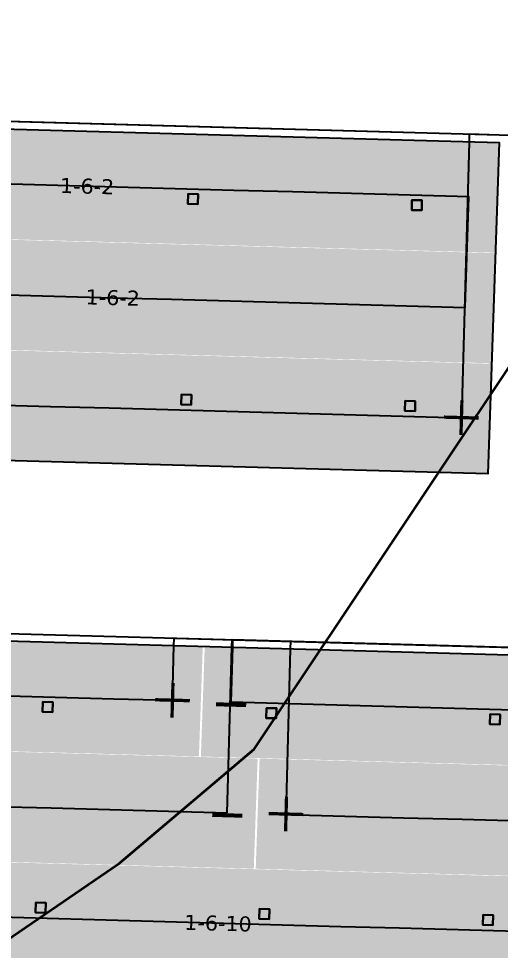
# Model space of a CAD drawing. Header units: metres. Extents: x 1477905 to 1478744, y 4202276 to 4202610.
# Drawn here: x 1478175.09 to 1478184.7, y 4202378.86 to 4202397.47 of the extents above; entities that cross this region are included whole.
import ezdxf

# ---------------------------------------------------------------- set-up
doc = ezdxf.new("R2010")
doc.units = ezdxf.units.M
doc.layers.add('Nouveau Terrain - CN - Courbes', color=22, linetype='Continuous', lineweight=0)
for name, color, linetype in [('PVcase Device Coloring', 7, 'Continuous'), ('PVcase Polarity Symbols', 7, 'Continuous'), ('PVcase Poles', 7, 'Continuous'), ('PVcase PV Modules (full frames)', 142, 'Continuous'), ('PVcase PV Modules (optimised)', 142, 'Continuous'), ('PVcase String Cables', 150, 'Continuous'), ('PVcase Stringing Numbers', 7, 'Continuous'), ('PVcase Strings', 92, 'Continuous')]:
    doc.layers.add(name, color=color, linetype=linetype)
doc.styles.get("Standard").update_dxf_attribs({"font": 'verdana.ttf'})
doc.styles.add('UBS-Style de texte', font='verdana.ttf')

# ---------------------------------------------------------------- blocks, each defined once
blk = doc.blocks.new('3P18@15DEG F FX ID1 PVBlock')
at = {"layer": 'PVcase PV Modules (optimised)', "color": 0}
blk.add_polyline3d([(0, 0, 1.773945735132677), (21.06698842950539, -0.5810537936249766, 1.773945735132684), (20.88445742833417, -7.198992669318528, 7.019385073192552e-15), (-0.1825310011712116, -6.617938875693552, 0)], close=True, dxfattribs=at)

msp = doc.modelspace()

# ---------------------------------------------------------------- hatches: boundary and pattern name
at = {"layer": 'PVcase Device Coloring', "true_color": 0x004f27, "transparency": 33554582}
for points in [[(1478168.304055795, 4202395.445935775), (1478168.230770758, 4202393.246741252), (1478184.603788588, 4202392.795153017), (1478184.677073626, 4202394.99434754)], [(1478169.40273434, 4202393.204754105), (1478169.329449303, 4202391.005559582), (1478184.530181843, 4202390.586304436), (1478184.60346688, 4202392.785498959)], [(1478152.697468945, 4202391.454627393), (1478152.624183908, 4202389.25543287), (1478184.456575097, 4202388.377455856), (1478184.529860134, 4202390.576650378)], [(1478163.332045638, 4202385.358681857), (1478163.255288715, 4202383.159583093), (1478178.685809379, 4202382.733990102), (1478178.762566302, 4202384.933088866)], [(1478178.801536944, 4202384.932014008), (1478178.724780021, 4202382.732915244), (1478195.095447388, 4202382.281391837), (1478195.172204311, 4202384.480490601)], [(1478163.262327651, 4202383.149726019), (1478163.185570728, 4202380.950627255), (1478179.780832508, 4202380.492909253), (1478179.857589431, 4202382.692008017)], [(1478179.896560073, 4202382.690933159), (1478179.81980315, 4202380.491834395), (1478195.018353517, 4202380.072639435), (1478195.09511044, 4202382.271738199)], [(1478163.192609663, 4202380.940770182), (1478163.11585274, 4202378.741671418), (1478194.941259645, 4202377.863887033), (1478195.018016568, 4202380.062985797)]]:
    msp.add_hatch(color=118, dxfattribs=at).paths.add_polyline_path(points, flags=0)

# ---------------------------------------------------------------- linework, layer by layer
at = {"layer": 'Nouveau Terrain - CN - Courbes', "linetype": 'Continuous', "lineweight": 35}
msp.add_polyline3d([(1478113.089955006, 4202394.656081598, 80), (1478114.871404841, 4202391.113305584, 80), (1478117.07712015, 4202386.019406037, 80), (1478118.708038083, 4202383.220201635, 80), (1478120.217768105, 4202381.848457693, 80), (1478124.936661209, 4202379.170864936, 80), (1478128.488667265, 4202376.942604651, 80), (1478146.541307, 4202371.499062004, 80), (1478150.382752854, 4202370.897508643, 80), (1478154.257961137, 4202370.857641023, 80), (1478158.166931851, 4202371.379459148, 80), (1478163.243427384, 4202372.797806688, 80), (1478167.362408115, 4202374.391370058, 80), (1478170.702755752, 4202376.232581834, 80), (1478177.097571448, 4202380.604753485, 80), (1478179.79088818, 4202382.881526322, 80), (1478185.739123599, 4202391.800957453, 80), (1478190.94616352, 4202400.117063072, 80), (1478192.88895124, 4202402.352852366, 80), (1478208.666926566, 4202422.322712625, 80)], dxfattribs=at)
at = {"layer": 'PVcase Poles'}
for points in [[(1478178.466887687, 4202393.769101323, 79.14470267011609), (1478178.472401839, 4202393.969025294, 79.14470267011609), (1478178.472401839, 4202393.969025294, 82.55918372948146), (1478178.466887687, 4202393.769101323, 82.50558160292645), (1478178.466887687, 4202393.769101323, 79.14470267011609), (1478178.666811658, 4202393.76358717, 79.14470267011609), (1478178.666811658, 4202393.76358717, 82.50129841938225), (1478178.466887687, 4202393.769101323, 82.50558160292645), (1478178.666811658, 4202393.76358717, 82.50129841938225), (1478178.67232581, 4202393.963511142, 82.55490054593726), (1478178.67232581, 4202393.963511142, 79.14470267011609), (1478178.666811658, 4202393.76358717, 79.14470267011609), (1478178.67232581, 4202393.963511142, 79.14470267011609), (1478178.472401839, 4202393.969025294, 79.14470267011609), (1478178.67232581, 4202393.963511142, 79.14470267011609), (1478178.67232581, 4202393.963511142, 82.55490054593726), (1478178.472401839, 4202393.969025294, 82.55918372948146)], [(1478182.933164723, 4202393.645915835, 79.06769555043256), (1478182.938678875, 4202393.845839807, 79.06769555043256), (1478182.938678875, 4202393.845839807, 82.46349793364216), (1478182.933164723, 4202393.645915835, 82.40989580708715), (1478182.933164723, 4202393.645915835, 79.06769555043256), (1478183.133088694, 4202393.640401683, 79.06769555043256), (1478183.133088694, 4202393.640401683, 82.40561262354295), (1478182.933164723, 4202393.645915835, 82.40989580708715), (1478183.133088694, 4202393.640401683, 82.40561262354295), (1478183.138602846, 4202393.840325654, 82.45921475009796), (1478183.138602846, 4202393.840325654, 79.06769555043256), (1478183.133088694, 4202393.640401683, 79.06769555043256), (1478183.138602846, 4202393.840325654, 79.06769555043256), (1478182.938678875, 4202393.845839807, 79.06769555043256), (1478183.138602846, 4202393.840325654, 79.06769555043256), (1478183.138602846, 4202393.840325654, 82.45921475009796), (1478182.938678875, 4202393.845839807, 82.46349793364216)], [(1478178.333298754, 4202389.760260527, 79.11671510018374), (1478178.338812906, 4202389.960184499, 79.11671510018374), (1478178.338812906, 4202389.960184499, 81.48468589490035), (1478178.333298754, 4202389.760260527, 81.43108376834536), (1478178.333298754, 4202389.760260527, 79.11671510018374), (1478178.533222725, 4202389.754746375, 79.11671510018374), (1478178.533222725, 4202389.754746375, 81.42680058480116), (1478178.333298754, 4202389.760260527, 81.43108376834536), (1478178.533222725, 4202389.754746375, 81.42680058480116), (1478178.538736877, 4202389.954670346, 81.48040271135615), (1478178.538736877, 4202389.954670346, 79.11671510018374), (1478178.533222725, 4202389.754746375, 79.11671510018374), (1478178.538736877, 4202389.954670346, 79.11671510018374), (1478178.338812906, 4202389.960184499, 79.11671510018374), (1478178.538736877, 4202389.954670346, 79.11671510018374), (1478178.538736877, 4202389.954670346, 81.48040271135615), (1478178.338812906, 4202389.960184499, 81.48468589490035)], [(1478182.79957579, 4202389.63707504, 79.02469468752048), (1478182.805089943, 4202389.836999012, 79.02469468752048), (1478182.805089943, 4202389.836999012, 81.38900009930785), (1478182.79957579, 4202389.63707504, 81.33539797275286), (1478182.79957579, 4202389.63707504, 79.02469468752048), (1478182.999499761, 4202389.631560888, 79.02469468752048), (1478182.999499761, 4202389.631560888, 81.33111478920866), (1478182.79957579, 4202389.63707504, 81.33539797275286), (1478182.999499761, 4202389.631560888, 81.33111478920866), (1478183.005013913, 4202389.83148486, 81.38471691576365), (1478183.005013913, 4202389.83148486, 79.02469468752048), (1478182.999499761, 4202389.631560888, 79.02469468752048), (1478183.005013913, 4202389.83148486, 79.02469468752048), (1478182.805089943, 4202389.836999012, 79.02469468752048), (1478183.005013913, 4202389.83148486, 79.02469468752048), (1478183.005013913, 4202389.83148486, 81.38471691576365), (1478182.805089943, 4202389.836999012, 81.38900009930785)], [(1478175.563936432, 4202383.624780179, 79.09791549556121), (1478175.569450584, 4202383.824704151, 79.09791549556121), (1478175.569450584, 4202383.824704151, 82.41312921379327), (1478175.563936432, 4202383.624780179, 82.35951939117156), (1478175.563936432, 4202383.624780179, 79.09791549556121), (1478175.763860402, 4202383.619266027, 79.09791549556121), (1478175.763860402, 4202383.619266027, 82.35405697643391), (1478175.563936432, 4202383.624780179, 82.35951939117156), (1478175.763860402, 4202383.619266027, 82.35405697643391), (1478175.769374555, 4202383.819189998, 82.40766679905562), (1478175.769374555, 4202383.819189998, 79.09791549556121), (1478175.763860402, 4202383.619266027, 79.09791549556121), (1478175.769374555, 4202383.819189998, 79.09791549556121), (1478175.569450584, 4202383.824704151, 79.09791549556121), (1478175.769374555, 4202383.819189998, 79.09791549556121), (1478175.769374555, 4202383.819189998, 82.40766679905562), (1478175.569450584, 4202383.824704151, 82.41312921379327)], [(1478180.029572302, 4202383.501612377, 79), (1478180.035086454, 4202383.701536349, 79), (1478180.035086454, 4202383.701536349, 82.2911170561006), (1478180.029572302, 4202383.501612377, 82.2375072334789), (1478180.029572302, 4202383.501612377, 79), (1478180.229496273, 4202383.496098225, 79), (1478180.229496273, 4202383.496098225, 82.23204481874124), (1478180.029572302, 4202383.501612377, 82.2375072334789), (1478180.229496273, 4202383.496098225, 82.23204481874124), (1478180.235010425, 4202383.696022197, 82.28565464136295), (1478180.235010425, 4202383.696022197, 79), (1478180.229496273, 4202383.496098225, 79), (1478180.235010425, 4202383.696022197, 79), (1478180.035086454, 4202383.701536349, 79), (1478180.235010425, 4202383.696022197, 79), (1478180.235010425, 4202383.696022197, 82.28565464136295), (1478180.035086454, 4202383.701536349, 82.2911170561006)], [(1478184.495208172, 4202383.378444575, 78.8809383902139), (1478184.500722324, 4202383.578368546, 78.8809383902139), (1478184.500722324, 4202383.578368546, 82.16910489816232), (1478184.495208172, 4202383.378444575, 82.11549507554061), (1478184.495208172, 4202383.378444575, 78.8809383902139), (1478184.695132143, 4202383.372930422, 78.8809383902139), (1478184.695132143, 4202383.372930422, 82.11003266080296), (1478184.495208172, 4202383.378444575, 82.11549507554061), (1478184.695132143, 4202383.372930422, 82.11003266080296), (1478184.700646295, 4202383.572854394, 82.16364248342467), (1478184.700646295, 4202383.572854394, 78.8809383902139), (1478184.695132143, 4202383.372930422, 78.8809383902139), (1478184.700646295, 4202383.572854394, 78.8809383902139), (1478184.500722324, 4202383.578368546, 78.8809383902139), (1478184.700646295, 4202383.572854394, 78.8809383902139), (1478184.700646295, 4202383.572854394, 82.16364248342467), (1478184.500722324, 4202383.578368546, 82.16910489816232)], [(1478175.424018712, 4202379.616113939, 79.00529801956426), (1478175.429532864, 4202379.816037911, 79.00529801956426), (1478175.429532864, 4202379.816037911, 81.33878563119212), (1478175.424018712, 4202379.616113939, 81.28517580857041), (1478175.424018712, 4202379.616113939, 79.00529801956426), (1478175.623942683, 4202379.610599787, 79.00529801956426), (1478175.623942683, 4202379.610599787, 81.27971339383276), (1478175.424018712, 4202379.616113939, 81.28517580857041), (1478175.623942683, 4202379.610599787, 81.27971339383276), (1478175.629456835, 4202379.810523759, 81.33332321645447), (1478175.629456835, 4202379.810523759, 79.00529801956426), (1478175.623942683, 4202379.610599787, 79.00529801956426), (1478175.629456835, 4202379.810523759, 79.00529801956426), (1478175.429532864, 4202379.816037911, 79.00529801956426), (1478175.629456835, 4202379.810523759, 79.00529801956426), (1478175.629456835, 4202379.810523759, 81.33332321645447), (1478175.429532864, 4202379.816037911, 81.33878563119212)], [(1478179.889654582, 4202379.492946138, 78.91933043507723), (1478179.895168734, 4202379.692870109, 78.91933043507723), (1478179.895168734, 4202379.692870109, 81.21677347350409), (1478179.889654582, 4202379.492946138, 81.16316365088238), (1478179.889654582, 4202379.492946138, 78.91933043507723), (1478180.089578553, 4202379.487431985, 78.91933043507723), (1478180.089578553, 4202379.487431985, 81.15770123614473), (1478179.889654582, 4202379.492946138, 81.16316365088238), (1478180.089578553, 4202379.487431985, 81.15770123614473), (1478180.095092705, 4202379.687355957, 81.21131105876644), (1478180.095092705, 4202379.687355957, 78.91933043507723), (1478180.089578553, 4202379.487431985, 78.91933043507723), (1478180.095092705, 4202379.687355957, 78.91933043507723), (1478179.895168734, 4202379.692870109, 78.91933043507723), (1478180.095092705, 4202379.687355957, 78.91933043507723), (1478180.095092705, 4202379.687355957, 81.21131105876644), (1478179.895168734, 4202379.692870109, 81.21677347350409)], [(1478184.355290452, 4202379.369778335, 78.80872037762431), (1478184.360804605, 4202379.569702307, 78.80872037762431), (1478184.360804605, 4202379.569702307, 81.09476131556119), (1478184.355290452, 4202379.369778335, 81.04115149293946), (1478184.355290452, 4202379.369778335, 78.80872037762431), (1478184.555214423, 4202379.364264183, 78.80872037762431), (1478184.555214423, 4202379.364264183, 81.03568907820181), (1478184.355290452, 4202379.369778335, 81.04115149293946), (1478184.555214423, 4202379.364264183, 81.03568907820181), (1478184.560728575, 4202379.564188154, 81.08929890082352), (1478184.560728575, 4202379.564188154, 78.80872037762431), (1478184.555214423, 4202379.364264183, 78.80872037762431), (1478184.560728575, 4202379.564188154, 78.80872037762431), (1478184.360804605, 4202379.569702307, 78.80872037762431), (1478184.560728575, 4202379.564188154, 78.80872037762431), (1478184.560728575, 4202379.564188154, 81.08929890082352), (1478184.360804605, 4202379.569702307, 81.09476131556119)]]:
    msp.add_polyline3d(points, dxfattribs=at)
at = {"layer": 'PVcase String Cables'}
for points in [[(1478195.321906073, 4202415.617837013, 82.8334404731007), (1478196.031156471, 4202415.598274995, 82.82135230132256), (1478196.031156471, 4202415.598274995, 79.2095591143313), (1478196.920858159, 4202415.573735903, 79.2), (1478196.839460562, 4202412.609262356, 79.2), (1478196.758062965, 4202409.644788809, 79.19999999999999), (1478196.676665368, 4202406.680315262, 79.18995935706012), (1478196.595267771, 4202403.715841715, 79.12778018745232), (1478196.513870174, 4202400.751368168, 79.06387983005455), (1478196.432472577, 4202397.786894621, 78.99806515118361), (1478196.351074979, 4202394.822421074, 78.9367963726739), (1478195.459401897, 4202394.847014529, 78.96292295827881), (1478195.459401897, 4202394.847014529, 82.40454656742232), (1478184.950695873, 4202395.136857736, 82.7383318643755), (1478184.682069472, 4202395.144266787, 82.7475016227976), (1478163.61991048, 4202395.725187377, 83.19873862015675), (1478163.330271285, 4202395.733175987, 83.20443649183466), (1478142.263285487, 4202396.314229707, 83.19390223641838), (1478141.987651624, 4202396.321832033, 83.19058875002122), (1478121.511965347, 4202396.886576975, 82.88971061268275), (1478121.507829733, 4202396.736634006, 82.88970194164665), (1478121.355631795, 4202391.218466414, 81.41039153570513)], [(1478195.321906073, 4202415.617837013, 82.8334404731007), (1478196.031156471, 4202415.598274995, 82.82135230132256), (1478196.031156471, 4202415.598274995, 79.2095591143313), (1478196.920858159, 4202415.573735903, 79.2), (1478196.839460562, 4202412.609262357, 79.20000000000002), (1478196.758062965, 4202409.644788809, 79.19999999999999), (1478196.676665368, 4202406.680315263, 79.18995935708016), (1478196.595267771, 4202403.715841715, 79.12778018745232), (1478196.513870174, 4202400.751368169, 79.06387983007805), (1478196.432472577, 4202397.786894621, 78.99806515118361), (1478196.351074979, 4202394.822421075, 78.93679637269388), (1478195.459401897, 4202394.84701453, 78.9629229582988), (1478195.459401897, 4202394.84701453, 82.40454656742338), (1478184.950695873, 4202395.136857738, 82.73833186437763), (1478184.682069472, 4202395.144266788, 82.74750162279825), (1478163.61991048, 4202395.725187381, 83.19873862015442), (1478163.330271285, 4202395.73317599, 83.20443649183461), (1478142.263285487, 4202396.314229712, 83.19390223641831), (1478141.987651624, 4202396.321832038, 83.19058875002302), (1478135.563708402, 4202396.499012397, 83.09619269194285), (1478135.559572788, 4202396.349069422, 83.09618402090868), (1478135.529239726, 4202395.249298138, 82.80135732739441)], [(1478195.321906073, 4202415.617837013, 82.8334404731007), (1478196.031156471, 4202415.598274995, 82.82135230132256), (1478196.031156471, 4202415.598274995, 79.2095591143313), (1478196.920858159, 4202415.573735903, 79.2), (1478196.839460562, 4202412.609262356, 79.2), (1478196.758062965, 4202409.644788809, 79.19999999999999), (1478196.676665368, 4202406.680315262, 79.18995935706012), (1478196.595267771, 4202403.715841715, 79.12778018745232), (1478196.513870174, 4202400.751368168, 79.06387983005455), (1478196.432472577, 4202397.786894621, 78.99806515118361), (1478196.351074979, 4202394.822421074, 78.9367963726739), (1478195.459401897, 4202394.847014529, 78.96292295827881), (1478195.459401897, 4202394.847014529, 82.40454656742232), (1478184.950695873, 4202395.136857737, 82.73833186437656), (1478184.682069472, 4202395.144266788, 82.74750162279825), (1478163.61991048, 4202395.725187381, 83.1987386201594), (1478163.330271285, 4202395.73317599, 83.20443649183461), (1478142.263285487, 4202396.314229712, 83.19390223641831), (1478141.987651624, 4202396.321832038, 83.19058875002302), (1478136.744830169, 4202396.466435587, 83.11354857991444), (1478136.740694555, 4202396.316492612, 83.11353990888061), (1478136.649429055, 4202393.007523173, 82.22647135915784)], [(1478195.321906073, 4202415.617837013, 82.8334404731007), (1478196.031156471, 4202415.598274995, 82.82135230132256), (1478196.031156471, 4202415.598274995, 79.2095591143313), (1478196.920858159, 4202415.573735903, 79.2), (1478196.839460562, 4202412.609262357, 79.20000000000002), (1478196.758062965, 4202409.644788809, 79.19999999999999), (1478196.676665368, 4202406.680315263, 79.18995935708016), (1478196.595267771, 4202403.715841715, 79.12778018744592), (1478196.513870174, 4202400.751368169, 79.0638798300722), (1478196.432472577, 4202397.786894621, 78.99806515117693), (1478196.35107498, 4202394.822421075, 78.93679637268718), (1478195.459401897, 4202394.84701453, 78.9629229582988), (1478195.459401897, 4202394.84701453, 82.40454656742338), (1478184.950695873, 4202395.136857738, 82.73833186437763), (1478184.682069473, 4202395.144266789, 82.74750162279393), (1478163.61991048, 4202395.725187381, 83.19873862015442), (1478163.330271285, 4202395.733175991, 83.2044364918346), (1478142.263285487, 4202396.314229713, 83.1939022364183), (1478141.987651624, 4202396.321832038, 83.1905887500227), (1478136.736136016, 4202396.466675383, 83.11342082445451), (1478136.732000401, 4202396.316732408, 83.11341215342067), (1478136.701667339, 4202395.216961123, 82.81858545990983)], [(1478195.321906073, 4202415.617837013, 82.8334404731007), (1478196.031156471, 4202415.598274995, 82.82135230132256), (1478196.031156471, 4202415.598274995, 79.2095591143313), (1478196.920858159, 4202415.573735903, 79.2), (1478196.839460562, 4202412.609262356, 79.2), (1478196.758062965, 4202409.644788809, 79.19999999999999), (1478196.676665368, 4202406.680315262, 79.18995935706012), (1478196.595267771, 4202403.715841715, 79.12778018744592), (1478196.513870174, 4202400.751368168, 79.0638798300487), (1478196.432472577, 4202397.786894621, 78.99806515117693), (1478196.35107498, 4202394.822421074, 78.9367963726672), (1478195.459401897, 4202394.847014529, 78.96292295827881), (1478195.459401897, 4202394.847014529, 82.40454656742232), (1478184.950695873, 4202395.136857737, 82.73833186437656), (1478184.682069472, 4202395.144266788, 82.74750162279825), (1478163.61991048, 4202395.725187381, 83.19873862015442), (1478163.330271285, 4202395.733175991, 83.2044364918346), (1478142.263285487, 4202396.314229713, 83.1939022364183), (1478141.987651624, 4202396.321832038, 83.1905887500227), (1478137.917257783, 4202396.434098573, 83.13077671243978), (1478137.913122169, 4202396.284155597, 83.13076804140627), (1478137.821856668, 4202392.975186159, 82.24369949167325)], [(1478195.321906073, 4202415.617837013, 82.8334404731007), (1478196.031156471, 4202415.598274995, 82.82135230132256), (1478196.031156471, 4202415.598274995, 79.2095591143313), (1478196.920858159, 4202415.573735903, 79.2), (1478196.839460562, 4202412.609262357, 79.20000000000002), (1478196.758062965, 4202409.644788809, 79.19999999999999), (1478196.676665368, 4202406.680315263, 79.18995935708016), (1478196.595267771, 4202403.715841715, 79.12778018745232), (1478196.513870174, 4202400.751368169, 79.06387983007805), (1478196.432472577, 4202397.786894621, 78.99806515118361), (1478196.351074979, 4202394.822421075, 78.93679637269388), (1478195.459401897, 4202394.84701453, 78.9629229582988), (1478195.459401897, 4202394.84701453, 82.40454656742338), (1478184.950695873, 4202395.136857737, 82.73833186437656), (1478184.682069472, 4202395.144266788, 82.74750162279825), (1478163.61991048, 4202395.725187378, 83.19873862015741), (1478163.330271285, 4202395.733175988, 83.20443649183464), (1478152.211260563, 4202396.039852159, 83.19887658402243), (1478152.207124949, 4202395.889909186, 83.19887657398051), (1478152.054927011, 4202390.371741593, 81.71972554630504)], [(1478194.468032005, 4202384.649969595, 82.21840412858013), (1478195.177436836, 4202384.630403308, 82.19902144339804), (1478195.177436836, 4202384.630403308, 78.75562427276317), (1478196.270473313, 4202384.600255973, 78.72432380726131), (1478196.340604722, 4202387.15441871, 78.7782600811601), (1478196.410736132, 4202389.708581448, 78.82981128767032), (1478196.480867542, 4202392.262744185, 78.87826448598356), (1478196.550998952, 4202394.816906922, 78.93093847375697), (1478195.459401897, 4202394.847014529, 78.96292295827881), (1478195.459401897, 4202394.847014529, 82.40454656742232), (1478184.950695873, 4202395.136857736, 82.7383318643755), (1478184.682069472, 4202395.144266787, 82.7475016227976), (1478163.61991048, 4202395.725187378, 83.19873862015741), (1478163.330271285, 4202395.733175988, 83.20443649183464), (1478153.383814506, 4202396.00751166, 83.19946290343415), (1478153.379678892, 4202395.857568687, 83.19946289339227), (1478153.227480953, 4202390.339401093, 81.72031186550879)], [(1478194.468032005, 4202384.649969595, 82.21840412858013), (1478195.177436836, 4202384.630403308, 82.19902144339804), (1478195.177436836, 4202384.630403308, 78.75562427276317), (1478196.270473313, 4202384.600255973, 78.72432380726131), (1478196.340604722, 4202387.15441871, 78.7782600811601), (1478196.410736132, 4202389.708581447, 78.8298112876563), (1478196.480867542, 4202392.262744184, 78.87826448597279), (1478196.550998952, 4202394.816906921, 78.9309384737437), (1478195.459401897, 4202394.847014528, 78.96292295825884), (1478195.459401897, 4202394.847014528, 82.40454656742125), (1478184.950695873, 4202395.136857734, 82.73833186437336), (1478184.682069472, 4202395.144266785, 82.74750162279626), (1478167.696251189, 4202395.612756819, 83.11140684459319), (1478167.692115575, 4202395.462813849, 83.1113884149273), (1478167.661782513, 4202394.363042565, 82.81652592776472)], [(1478194.468032005, 4202384.649969595, 82.21840412858013), (1478195.177436836, 4202384.630403308, 82.19902144339804), (1478195.177436836, 4202384.630403308, 78.75562427276317), (1478196.270473313, 4202384.600255973, 78.72432380726131), (1478196.340604722, 4202387.15441871, 78.7782600811601), (1478196.410736132, 4202389.708581448, 78.82981128767709), (1478196.480867542, 4202392.262744185, 78.87826448599073), (1478196.550998952, 4202394.816906922, 78.93093847376367), (1478195.459401897, 4202394.847014529, 78.96292295827881), (1478195.459401897, 4202394.847014529, 82.40454656742232), (1478184.950695873, 4202395.136857735, 82.73833186437443), (1478184.682069472, 4202395.144266786, 82.74750162279693), (1478168.855862172, 4202395.580773303, 83.08656326715501), (1478168.851726558, 4202395.430830332, 83.08654483748846), (1478168.760461058, 4202392.121860894, 82.19936859181114)], [(1478194.468032005, 4202384.649969595, 82.21840412858013), (1478195.177436836, 4202384.630403308, 82.19902144339804), (1478195.177436836, 4202384.630403308, 78.75562427276317), (1478196.270473313, 4202384.600255973, 78.72432380726131), (1478196.340604722, 4202387.15441871, 78.7782600811601), (1478196.410736132, 4202389.708581448, 78.82981128767032), (1478196.480867542, 4202392.262744185, 78.87826448598356), (1478196.550998952, 4202394.816906922, 78.93093847375697), (1478195.459401897, 4202394.847014529, 78.96292295827881), (1478195.459401897, 4202394.847014529, 82.40454656742232), (1478184.950695873, 4202395.136857735, 82.73833186437443), (1478184.682069472, 4202395.144266785, 82.74750162279626), (1478168.868536479, 4202395.580423729, 83.08629173200757), (1478168.864400865, 4202395.43048076, 83.08627330234168), (1478168.834067803, 4202394.330709475, 82.79141081492263)], [(1478194.468032005, 4202384.649969595, 82.21840412858013), (1478195.177436836, 4202384.630403308, 82.19902144339804), (1478195.177436836, 4202384.630403308, 78.75562427276317), (1478196.270473313, 4202384.600255973, 78.72432380726131), (1478196.340604722, 4202387.15441871, 78.7782600811601), (1478196.410736132, 4202389.708581448, 78.82981128767032), (1478196.480867542, 4202392.262744185, 78.87826448598356), (1478196.550998952, 4202394.816906922, 78.93093847375697), (1478195.459401897, 4202394.847014529, 78.96292295827881), (1478195.459401897, 4202394.847014529, 82.40454656742232), (1478184.950695873, 4202395.136857735, 82.73833186437443), (1478184.682069472, 4202395.144266786, 82.74750162279693), (1478170.028147463, 4202395.548440214, 83.06144815454945), (1478170.024011849, 4202395.398497243, 83.0614297248829), (1478169.932746348, 4202392.089527805, 82.17425347921555)], [(1478194.468032005, 4202384.649969595, 82.21840412858013), (1478195.177436836, 4202384.630403308, 82.19902144339804), (1478195.177436836, 4202384.630403308, 78.75562427276317), (1478196.270473313, 4202384.600255973, 78.72432380726131), (1478196.340604722, 4202387.15441871, 78.7782600811601), (1478196.410736132, 4202389.708581447, 78.8298112876563), (1478196.480867542, 4202392.262744184, 78.87826448597279), (1478196.550998952, 4202394.816906921, 78.9309384737437), (1478195.459401897, 4202394.847014528, 78.96292295825884), (1478195.459401897, 4202394.847014528, 82.40454656742125), (1478184.950695873, 4202395.13685774, 82.73833186437237), (1478184.682069473, 4202395.144266791, 82.74750162279527), (1478184.082896641, 4202395.160792724, 82.76033833859812), (1478184.078761027, 4202395.010849747, 82.76031990893189), (1478183.926563089, 4202389.492682155, 81.28082990519793)], [(1478131.845794954, 4202380.704746486, 81.39294990301751), (1478131.997992893, 4202386.222914077, 82.87218565621654), (1478132.002128506, 4202386.372857027, 82.87219027055481), (1478152.484882975, 4202385.807917143, 83.0917480838469), (1478152.781132409, 4202385.799746214, 83.09286821725244), (1478173.845800454, 4202385.21875643, 82.78008072343349), (1478174.118301467, 4202385.211240512, 82.77440882907567), (1478194.468032005, 4202384.649969595, 82.21840412858013)], [(1478146.024816307, 4202384.735428901, 82.72805467583524), (1478146.055149369, 4202385.835200185, 83.02286649076048), (1478146.059284983, 4202385.98514314, 83.02287110509977), (1478152.484882975, 4202385.807917143, 83.0917480838469), (1478152.781132409, 4202385.799746214, 83.09286821725244), (1478173.845800454, 4202385.21875643, 82.78008072343349), (1478174.118301467, 4202385.211240512, 82.77440882907567), (1478194.468032005, 4202384.649969595, 82.21840412858013)], [(1478147.142713109, 4202382.493717168, 82.1484787598935), (1478147.23397861, 4202385.802686606, 83.03550254372702), (1478147.238114224, 4202385.952629562, 83.03550715806607), (1478152.484882975, 4202385.807917143, 83.0917480838469), (1478152.781132409, 4202385.799746215, 83.09286821725289), (1478173.845800454, 4202385.21875643, 82.78008072343349), (1478174.118301467, 4202385.211240512, 82.77440882907567), (1478194.468032005, 4202384.649969595, 82.21840412858013)], [(1478147.19730309, 4202384.703090255, 82.74062274301264), (1478147.227636152, 4202385.802861539, 83.03543455793786), (1478147.231771766, 4202385.952804494, 83.03543917227715), (1478152.484882975, 4202385.807917143, 83.0917480838469), (1478152.781132409, 4202385.799746214, 83.09286821725244), (1478173.845800454, 4202385.21875643, 82.78008072343349), (1478174.118301467, 4202385.211240512, 82.77440882907567), (1478194.468032005, 4202384.649969595, 82.21840412858013)], [(1478148.315199892, 4202382.461378521, 82.16104682694393), (1478148.406465392, 4202385.770347958, 83.0480706108997), (1478148.410601006, 4202385.920290915, 83.04807522523849), (1478152.484882975, 4202385.807917143, 83.0917480838469), (1478152.781132409, 4202385.799746214, 83.09286821725244), (1478173.845800454, 4202385.21875643, 82.78008072343349), (1478174.118301467, 4202385.211240512, 82.77440882907567), (1478194.468032005, 4202384.649969595, 82.21840412858013)], [(1478162.548379441, 4202379.857930946, 81.46619116605534), (1478162.700577379, 4202385.376098537, 82.94550494490937), (1478162.704712993, 4202385.5260415, 82.94551379922716), (1478173.845800454, 4202385.21875643, 82.78008072343349), (1478174.118301467, 4202385.211240512, 82.77440882907567), (1478194.468032005, 4202384.649969595, 82.21840412858013)], [(1478163.720804381, 4202379.825594005, 81.44878192614625), (1478163.873002319, 4202385.343761597, 82.92809570504214), (1478163.877137933, 4202385.49370456, 82.92810455935992), (1478173.845800454, 4202385.21875643, 82.78008072343349), (1478174.118301467, 4202385.211240512, 82.77440882907567), (1478194.468032005, 4202384.649969595, 82.21840412858013)], [(1478178.157614661, 4202383.849166279, 82.36816829311351), (1478178.187947724, 4202384.948937563, 82.66307311618056), (1478178.192083338, 4202385.098880533, 82.66310308648089), (1478194.468032005, 4202384.649969595, 82.21840412858013)], [(1478179.252637791, 4202381.608085429, 81.74418594175522), (1478179.343903291, 4202384.917054868, 82.63148956632733), (1478179.348038905, 4202385.066997839, 82.63151953662855), (1478194.468032005, 4202384.649969595, 82.21840412858013)], [(1478179.329731662, 4202383.816837831, 82.33614317314067), (1478179.360064724, 4202384.916609116, 82.63104799620771), (1478179.364200338, 4202385.066552087, 82.63107796650894), (1478194.468032005, 4202384.649969595, 82.21840412858013)], [(1478180.424754791, 4202381.575756982, 81.71216082178238), (1478180.516020292, 4202384.884726421, 82.59946444635449), (1478180.520155906, 4202385.034669392, 82.59949441665572), (1478194.468032005, 4202384.649969595, 82.21840412858013)]]:
    msp.add_polyline3d(points, dxfattribs=at)
at = {"layer": 'PVcase Strings'}
for points in [[(1478174.62188751, 4202391.960195449), (1478175.794172801, 4202391.92786236), (1478176.966458092, 4202391.89552927), (1478178.138743382, 4202391.863196181), (1478179.311028673, 4202391.830863092), (1478180.483313963, 4202391.798530003), (1478181.655599254, 4202391.766196914), (1478182.827884544, 4202391.733863825), (1478184.000169835, 4202391.701530736), (1478184.07377658, 4202393.910379317), (1478182.90149129, 4202393.942712406), (1478181.729205999, 4202393.975045495), (1478180.556920709, 4202394.007378584), (1478179.384635418, 4202394.039711673), (1478178.212350128, 4202394.072044762), (1478177.040064837, 4202394.104377851), (1478175.867779546, 4202394.136710941), (1478174.695494256, 4202394.16904403)], [(1478183.926563089, 4202389.492682155), (1478182.754277798, 4202389.525015244), (1478181.581992508, 4202389.557348333), (1478180.409707217, 4202389.589681422), (1478179.237421927, 4202389.622014511), (1478178.065136636, 4202389.6543476), (1478176.892851346, 4202389.686680689), (1478175.720566055, 4202389.719013779), (1478174.548280765, 4202389.751346868), (1478173.375995474, 4202389.783679958), (1478172.203710184, 4202389.816013047), (1478171.031424893, 4202389.848346136), (1478169.859139602, 4202389.880679225), (1478168.686854312, 4202389.913012314), (1478167.514569021, 4202389.945345404), (1478166.342283731, 4202389.977678493), (1478165.16999844, 4202390.010011582), (1478163.99771315, 4202390.042344671), (1478162.607912494, 4202390.080677102), (1478161.435358552, 4202390.113017601)], [(1478178.157614661, 4202383.849166279), (1478176.985497661, 4202383.881494727), (1478175.81338066, 4202383.913823174), (1478174.64126366, 4202383.946151622)], [(1478185.190316665, 4202383.655195594), (1478184.018199665, 4202383.687524041), (1478182.846082664, 4202383.719852488), (1478181.673965663, 4202383.752180937), (1478180.501848663, 4202383.784509384), (1478179.329731662, 4202383.816837831)], [(1478174.564169788, 4202381.73739922), (1478175.736286789, 4202381.705070772), (1478176.908403789, 4202381.672742325), (1478178.08052079, 4202381.640413877), (1478179.252637791, 4202381.608085429)], [(1478180.424754791, 4202381.575756982), (1478181.596871792, 4202381.543428535), (1478182.768988793, 4202381.511100086), (1478183.941105793, 4202381.478771639), (1478185.113222794, 4202381.446443192)], [(1478194.413064927, 4202378.97906321), (1478193.240947927, 4202379.011391658), (1478192.068830926, 4202379.043720106), (1478190.896713925, 4202379.076048553), (1478189.724596925, 4202379.108377), (1478188.552479924, 4202379.140705448), (1478187.380362923, 4202379.173033896), (1478186.208245923, 4202379.205362343), (1478185.036128922, 4202379.237690791), (1478183.864011922, 4202379.270019238), (1478182.691894921, 4202379.302347685), (1478181.51977792, 4202379.334676133), (1478180.34766092, 4202379.367004581), (1478179.175543919, 4202379.399333028), (1478178.003426918, 4202379.431661475), (1478176.831309918, 4202379.463989924), (1478175.659192917, 4202379.496318371), (1478174.487075916, 4202379.528646818)]]:
    msp.add_lwpolyline(points, dxfattribs=at)

# ---------------------------------------------------------------- block references
at = {"layer": 'PVcase PV Modules (full frames)', "extrusion": (0.02140286887587684, -0.0005903177948950983, 0.9997707580884645), "rotation": 271.5798884593579}
msp.add_blockref('3P18@15DEG F FX ID1 PVBlock', (4241552.148821966, -1361424.50334732, 29237.59885808793), dxfattribs=at)
at = {"layer": 'PVcase PV Modules (full frames)', "extrusion": (0.02729151386222433, -0.0007527339617847024, 0.9996272338540456), "rotation": 271.5798884593579}
msp.add_blockref('3P18@15DEG F FX ID1 PVBlock', (4241541.928320568, -1361239.362370234, 37259.30094904064), dxfattribs=at)

# ---------------------------------------------------------------- texts
at = {"layer": 'PVcase Polarity Symbols', "color": 1, "char_height": 0.7000000000000001, "attachment_point": 5, "rotation": 358.42011154064215}
for insert in [(1478183.926563089, 4202389.492682155), (1478178.157614661, 4202383.849166279), (1478180.424754791, 4202381.575756982)]:
    msp.add_mtext('＋', dxfattribs=dict(at, insert=insert))
at = {"layer": 'PVcase Polarity Symbols', "color": 7, "char_height": 0.7000000000000001, "attachment_point": 5, "rotation": 358.42011154064215}
for insert in [(1478179.329731662, 4202383.816837831), (1478179.252637791, 4202381.608085429)]:
    msp.add_mtext('−', dxfattribs=dict(at, insert=insert))
at = {"layer": 'PVcase Stringing Numbers', "color": 18, "true_color": 0x000000, "char_height": 0.3, "attachment_point": 5, "rotation": 358.42011154064215, "style": 'UBS-Style de texte', "bg_fill": 1, "box_fill_scale": 1.5, "bg_fill_color": 7, "bg_fill_true_color": 16777215, "bg_fill_transparency": 0}
for s, insert in [('1-6-2', (1478176.453922192, 4202394.120544396)), ('1-6-2', (1478176.966458092, 4202391.89552927)), ('1-6-10', (1478179.066934654, 4202379.402328608))]:
    msp.add_mtext(s, dxfattribs=dict(at, insert=insert))

doc.saveas('drawing.dxf')
